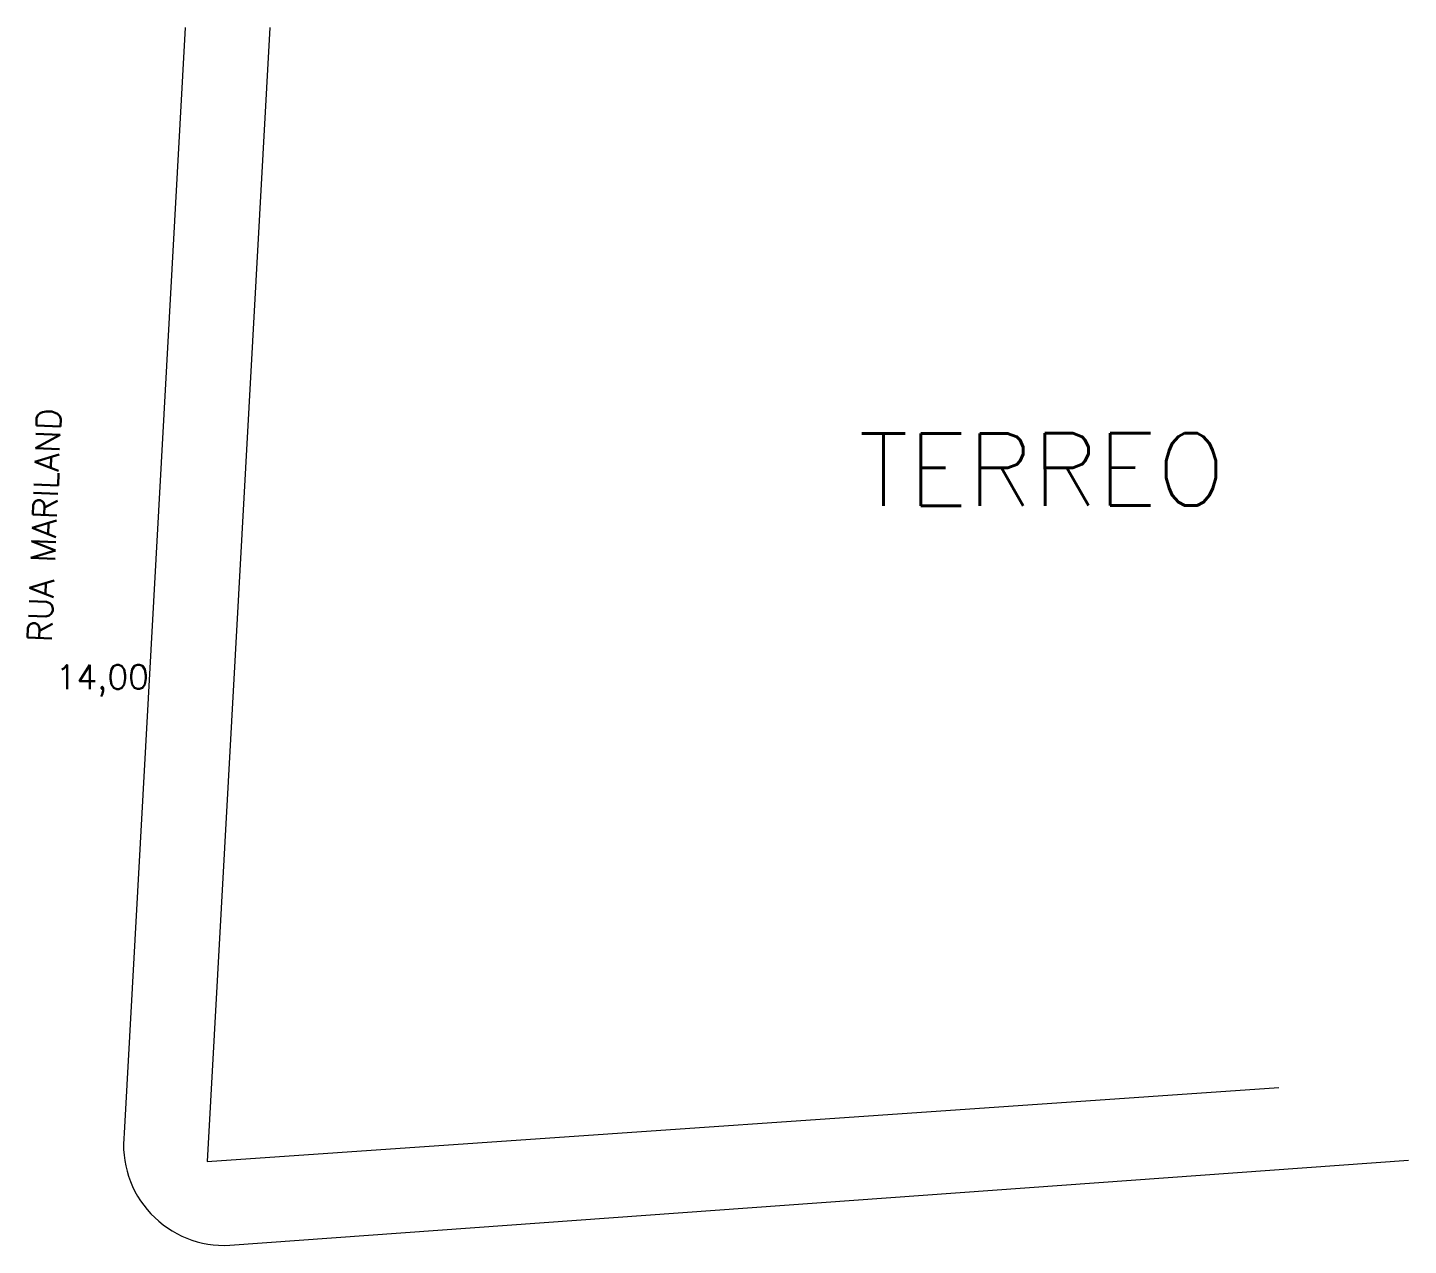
# Model space of a CAD drawing. Header units: millimetres. Extents: x 873 to 1072, y 159 to 369.
# Drawn here: x 1001.3 to 1070.8, y 287.4 to 348.7 of the extents above; entities that cross this region are included whole.
import ezdxf

# ---------------------------------------------------------------- set-up
doc = ezdxf.new("R2010")
doc.units = ezdxf.units.MM
doc.header["$LTSCALE"] = 10
doc.linetypes.add('DASHED2', pattern=[0.375, 0.25, -0.125])
for name, color, linetype, lineweight in [('curvas', 90, 'DASHED2', 9), ('lotes', 16, 'Continuous', 13), ('ruas', 16, 'Continuous', 20), ('texto', 16, 'Continuous', 20)]:
    doc.layers.add(name, color=color, linetype=linetype, lineweight=lineweight)
doc.styles.get("Standard").update_dxf_attribs({"font": 'simplex.shx'})

msp = doc.modelspace()

# ---------------------------------------------------------------- linework, layer by layer
at = {"layer": 'lotes'}
msp.add_lwpolyline([(1013.505, 348.691), (1010.358, 291.596), (1064.295, 295.318)], dxfattribs=at)
at = {"layer": 'ruas'}
msp.add_lwpolyline([(1009.249, 348.691), (1006.177, 293.032, 0.465192), (1011.488, 287.383), (1070.817, 291.665)], format="xyb", dxfattribs=at)

# ---------------------------------------------------------------- texts
at = {"layer": 'curvas'}
for s, height, p in [('TERREO', 3.6474, (1043.147, 324.603)), ('14,00', 1.2158, (1002.73, 315.384))]:
    msp.add_text(s, height=height, rotation=0.08697, dxfattribs=at).set_placement(p)
at = {"layer": 'texto'}
msp.add_text('RUA MARILAND', height=1.21581, rotation=87.64444, dxfattribs=at).set_placement((1002.522, 317.726))

doc.saveas('drawing.dxf')
